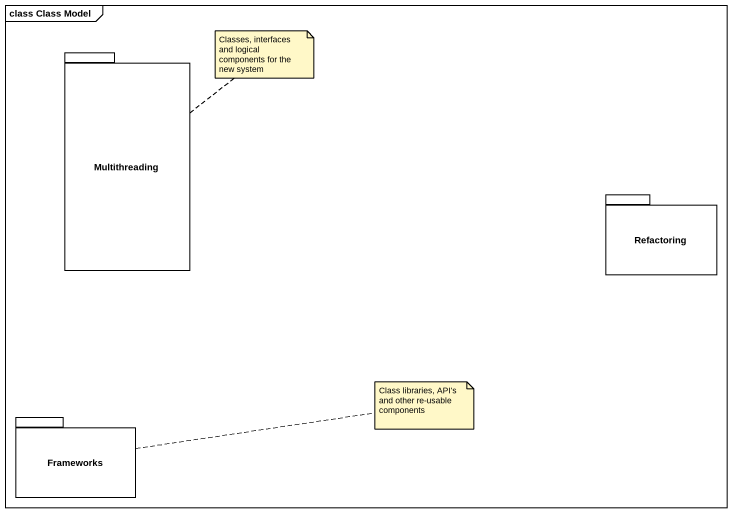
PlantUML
@startuml
mainframe class Class Model
package Multithreading {
}
package Refactoring {
}
package Frameworks {
}
note top of Multithreading : Classes, interfaces and logical components for the new system
note right of Frameworks : Class libraries, API's and other re-usable components
@enduml
